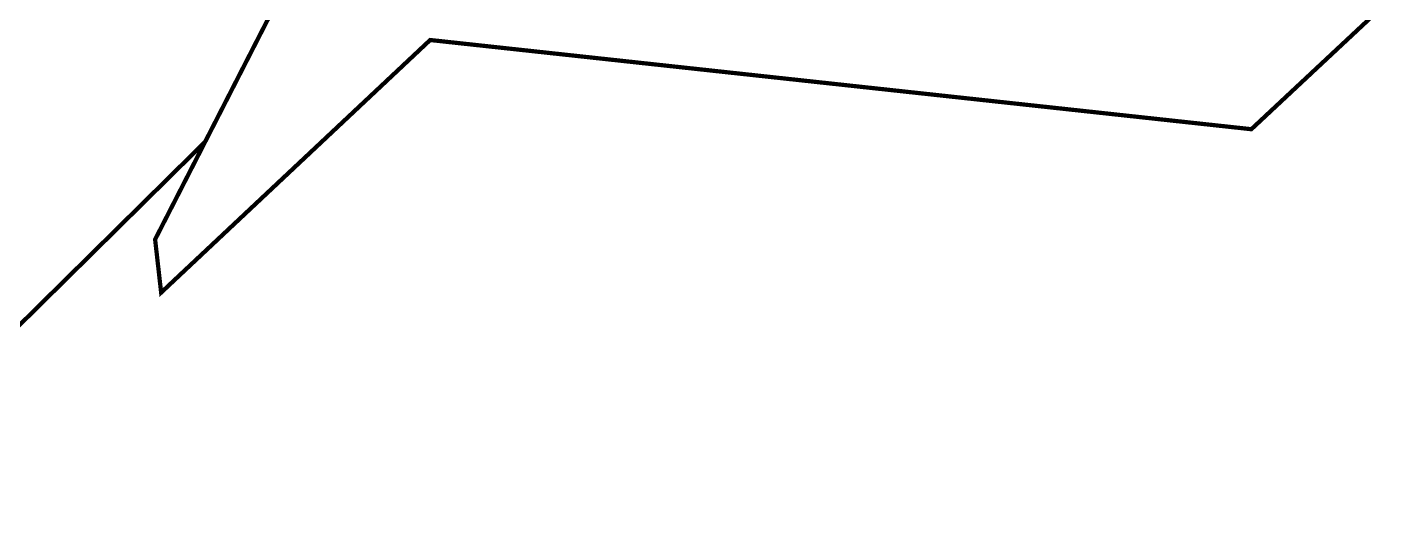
# Model space of a CAD drawing. Header units: metres. Extents: x 561401 to 594056, y 8460144 to 8508504.
# Drawn here: x 573105.2 to 573170, y 8480023 to 8480045.8 of the extents above; entities that cross this region are included whole.
import ezdxf

# ---------------------------------------------------------------- set-up
doc = ezdxf.new("R2010")
doc.units = ezdxf.units.M
doc.layers.add('1.2. AFECTADOS BASE GRAFICA ESTATAL NO INSCRITO', color=30, linetype='Continuous')
doc.layers.add('1.2. AFECTADOS BASE GRAFICA SUNARP', color=150, linetype='Continuous')

msp = doc.modelspace()

# ---------------------------------------------------------------- linework, layer by layer
at = {"layer": '1.2. AFECTADOS BASE GRAFICA ESTATAL NO INSCRITO', "color": 64, "linetype": 'Continuous', "lineweight": -3, "const_width": 0.2}
msp.add_lwpolyline([(573204.103, 8480081.877), (573182.569, 8480075.979), (573164.751, 8480072.136), (573137.321, 8480065.863), (573125.158, 8480062.622), (573124.671, 8480058.866), (573118.444, 8480049.864), (573111.216, 8480035.742), (573111.501, 8480033.227), (573124.221, 8480045.182), (573163.05, 8480040.96), (573174.085, 8480051.282), (573180.823, 8480055.754), (573189.568, 8480060.67), (573200.72, 8480065.041), (573209.137, 8480065.15)], dxfattribs=at)
at = {"layer": '1.2. AFECTADOS BASE GRAFICA SUNARP', "color": 64, "linetype": 'Continuous', "lineweight": -3, "const_width": 0.2}
msp.add_lwpolyline([(573096.113, 8480023.101), (573113.579, 8480040.36), (573118.444, 8480049.864), (573124.671, 8480058.866), (573125.158, 8480062.622), (573137.321, 8480065.863), (573140.011, 8480066.478), (573170.556, 8480096.66), (573282.014, 8480133.23), (573319.34, 8480206.894), (573393.68, 8480243.568), (573430.903, 8480280.348), (573356.873, 8480354.325), (573319.859, 8480391.313), (573282.844, 8480428.301), (573208.71, 8480465.394), (573171.591, 8480465.498), (573134.576, 8480502.486), (573097.458, 8480502.591)], dxfattribs=at)

doc.saveas('drawing.dxf')
